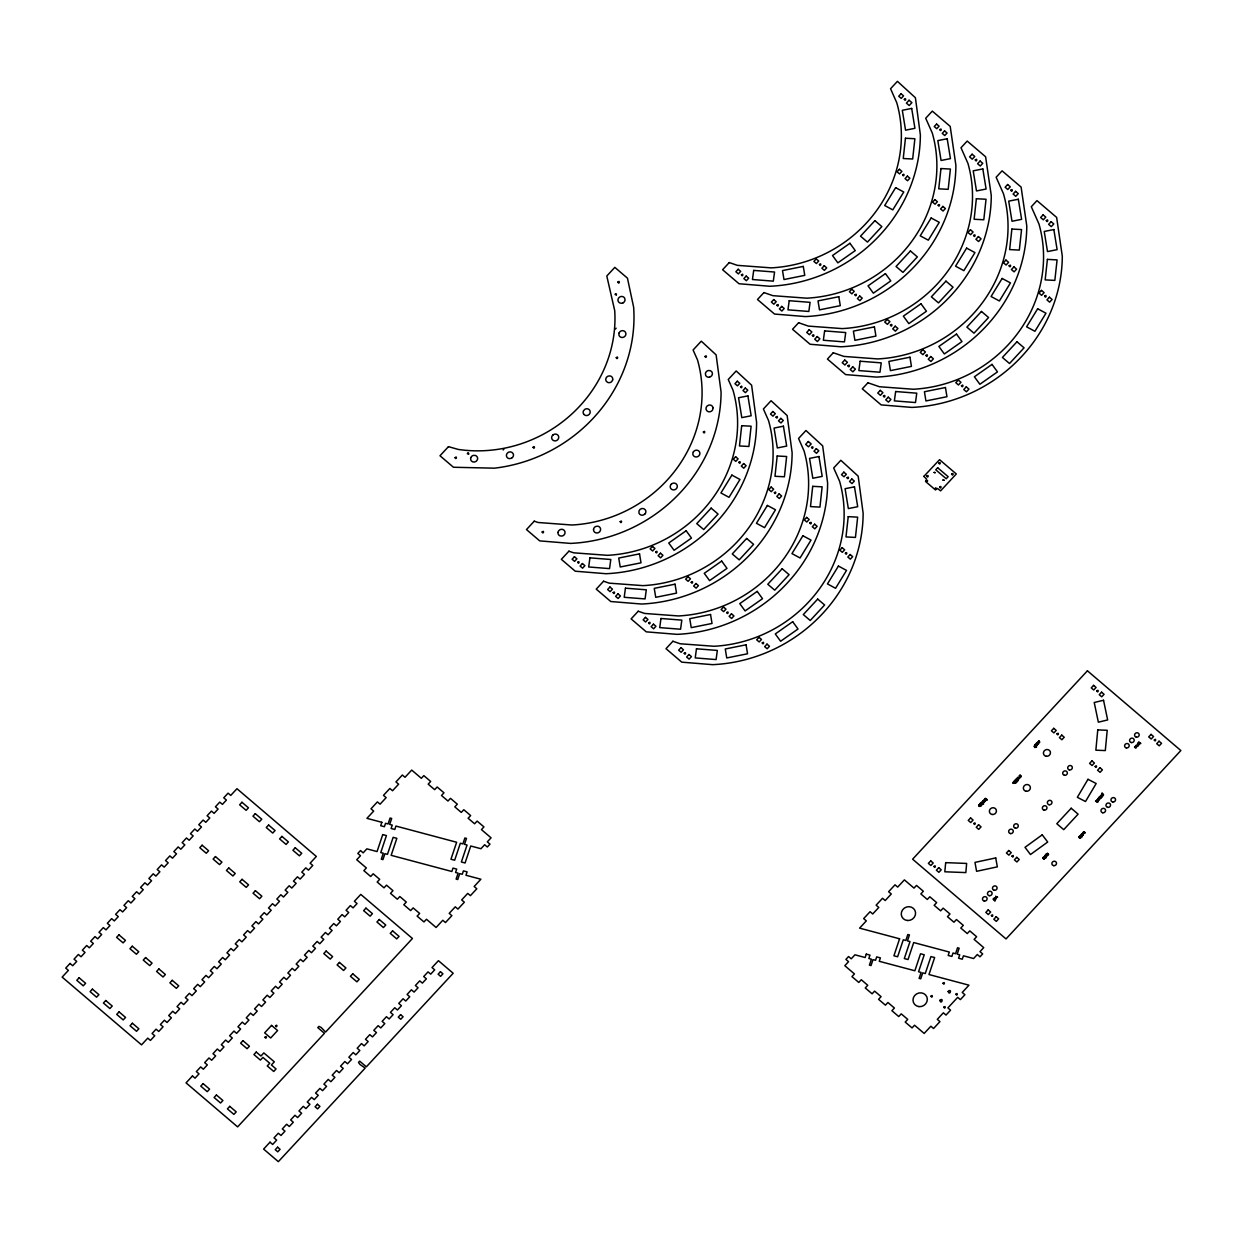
<?xml version="1.0" encoding="UTF-8"?>
<svg xmlns="http://www.w3.org/2000/svg" width="1243" height="1243" viewBox="0 0 1243 1243"><rect width="100%" height="100%" fill="white"/><g stroke="black" fill="none" stroke-linecap="round" stroke-linejoin="round"><path stroke-width="1.5" d="M1042.877 858.121L1043.452 858.929M1048.47 854.578L1046.062 854.283L1047.911 853.459M1083.274 835.078L1082.762 833.09M980.603 805.759L979.717 806.474M1014.661 782.997L1013.698 783.323L1014.645 782.966M1100.568 797.913L1100.894 796.949L1100.335 797.897M1136.288 747.245L1135.325 747.571L1136.273 747.354M1082.839 833.696L1081.426 834.1M980.447 803.677C981.737 800.943 979.142 804.143 981.24 804.501M1035.481 745.116L1035.046 744.712M1020.052 777.124C1017.582 777.046 1019.773 778.786 1019.866 776.751M1020.192 777.574L1021.031 776.362M1045.177 855.293L1046.264 857.002L1045.394 855.65M981.861 801.999L983.524 804.174L982.529 801.44M1016.929 782.127C1013.371 777.403 1016.261 784.333 1017.023 780.713M1018.359 779.485C1018.701 782.391 1014.428 778.18 1017.722 778.134M986.352 799.529C980.09 798.41 991.728 802.294 985.326 798.27M1036.04 745.909L1036.615 744.759L1035.093 744.573M1103.364 795.054L1102.308 793.904L1101.919 795.318M980.292 804.159L981.519 805.231L982.063 804.019M982.11 802.248L983.415 802.217L982.669 802.962M1016.665 780.837L1015.251 779.905M1018.017 779.516L1017.318 778.009M1102.044 794.401L1102.013 794.075M979.096 804.858L979.033 805.961L979.235 804.734M978.862 805.433L979.484 806.35M1079.344 836.368L1079.126 837.564L1079.841 836.151M1099.62 796.623L1099.371 797.291M1134.548 746.919L1136.475 746.701M995.596 898.705C992.908 899.528 996.7 897.26 994.633 899.512M1137.827 743.516C1139.955 746.561 1137.935 741.139 1137.873 744.122M982.188 804.594L982.312 803.755M1048.548 854.329L1048.331 853.879M1083.741 831.753L1083.399 833.136L1085.03 832.499M1099.573 799.622L1099.511 798.332M980.307 804.19L980.199 803.631M1039.552 742.257L1038.946 742.926M1045.394 855.402L1047.352 855.837L1045.192 855.339M983.835 802.543L982.716 801.424M1035.559 744.044L1036.833 745.645M1099.107 799.7L1099.729 798.798L1098.004 798.457M980.851 805.884L979.406 804.625M1037.408 744.06L1038.154 743.407L1036.786 744.06L1037.781 742.941L1036.817 742.615L1037.315 744.402L1038.34 743.065L1036.693 742.801M1096.637 800.259L1098.424 799.731L1097.507 801.191M1101.36 797.602L1101.003 796.577L1101.422 797.462M1046.932 854.298L1047.414 853.428L1046.637 854.081M995.674 898.145C996.109 900.926 996.063 896.654 994.12 897.99M1044.866 858.431L1044.12 857.188L1042.908 857.779M1137.998 742.988L1139.38 744.433L1139.054 743.702M1081.876 833.851L1082.265 833.587M1079.825 838.108L1080.462 836.819L1080.369 837.782M985.062 801.471C984.378 798.255 984.549 802.294 984.798 800.818M1102.121 796.577L1102.09 796.887M1012.921 782.81C1014.878 781.257 1013.371 785.56 1013.651 781.847M1079.344 837.331L1080.307 836.694L1079.297 837.766L1078.955 836.865M1099.667 797.074L1099.604 796.592M1134.937 747.214L1135.092 746.453M1048.222 854.283L1047.476 854.764L1047.896 853.832M1084.766 833.028L1083.943 833.54L1084.828 832.919M1084.782 832.344L1083.321 832.002M1099.309 797.928L1098.377 798.814L1099.9 798.488M1017.846 778.615L1016.867 779.221L1018.033 778.802M1043.234 857.701L1044.586 858.4L1043.312 857.608M983.803 802.698L983.399 802.17M1016.992 780.884L1015.531 779.641M1014.847 783.323L1014.195 781.909M1080.54 838.015L1080.928 836.959M1012.983 782.406L1013.309 782.966M1036.569 742.879L1036.522 743.734M979.22 805.231L980.028 804.951M1047.802 855.231L1046.186 854.096M1137.796 746.08C1135.17 743.563 1139.598 745.132 1137.361 746.468M1083.368 832.686L1084.098 831.707M986.227 799.839L985.497 799.902M1020.86 776.875L1019.959 774.886L1021.047 776.393M1036.678 745.318L1035.776 745.769M1044.446 856.676L1046.249 857.794L1044.322 856.613M1138.635 742.211L1140.825 743.594L1138.899 742.087M1044.462 858.602L1042.846 858.09M1039.443 742.444L1037.843 741.605L1038.76 742.817M1095.705 801.253L1097.849 802.232L1095.503 801.051M1020.068 777.714L1019.99 776.906M1136.351 747.727L1134.875 747.618M616.481 294.731C616.45 292.26 613.933 295.088 615.642 294.591L616.171 295.057M468.549 454.161L468.331 453.369C468.766 451.318 466.109 454.627 468.021 453.695L468.844 453.835M503.151 449.966L503.866 449.205M615.44 328.96L616.14 328.199M979.22 806.163L980.214 805.091M1037.206 743.967L1038.449 743.811M1036.382 747.152C1036.553 743.827 1032.063 746.965 1034.937 746.655L1034.953 747.587L1035.186 746.095L1036.6 746.919M1013.263 783.416L1014.257 782.298M1019.058 778.724L1017.799 777.217L1019.042 778.677M995.674 896.389L996.389 898.487L995.814 896.762L997.616 897.151L995.69 896.421M1135.884 746.546L1134.641 747.323M1098.222 801.098L1097.771 799.591L1096.637 800.352M1097.274 801.067L1097.973 799.731M1101.158 797.928L1099.713 797.851L1100.708 796.779M1097.383 800.725L1098.144 799.902L1097.6 800.849M1102.355 796.623L1101.08 795.116L1101.64 796.033M1019.881 776.797L1019.167 775.741L1020.783 776.052M1138.945 744.837L1137.438 743.889L1138.044 744.728M1099.915 796.359L1101.018 796.608M1103.147 795.738L1101.888 795.287M1083.15 835.156L1081.752 834.348M1103.069 795.442L1102.09 794.976M709.396 377.204L710.25 376.94A3.574 3.356 -27.4 0 0 708.463 370.507L707.578 370.787A3.574 3.356 -27.4 0 0 705.418 373.568L705.651 375.308A3.574 3.356 -27.4 0 0 709.365 377.204M1043.623 858.991L1044.508 858.897M1102.494 793.889L1101.966 793.003L1103.598 794.79M1137.143 746.499L1135.745 745.443L1136.988 746.111M1080.027 836.182L1080.975 837.316L1080.214 836.228M981.411 802.978L982.25 803.615M1080.913 835.265C1083.974 839.957 1080.618 832.919 1080.928 835.296M980.323 804.765L980.898 805.557M1017.893 778.242L1018.266 779.656L1018.064 778.336M1036.646 744.308L1037.066 745.163M1039.319 741.636L1038.713 740.673L1039.723 741.916M1016.137 779.066L1018.141 780.759M985.513 800.943L984.036 799.669M583.744 414.183L584.334 414.805A3.574 3.356 -27.4 0 0 589.306 414.276A3.574 3.356 -27.4 0 0 589.011 409.491L588.25 409.04A3.574 3.356 -27.4 0 0 584.738 409.413L583.526 410.78A3.574 3.356 -27.4 0 0 583.728 414.168M986.01 798.907L986.585 799.746M1138.899 743.096L1139.505 744.106M1101.64 794.619L1102.075 795.473M1099.371 796.981L1099.729 797.897M1098.47 798.286L1098.02 798.876M1098.066 799.404L1098.672 800.43M1037.113 742.786L1036.833 743.625M1080.462 836.819L1080.882 837.689M1016.059 779.594L1017.038 780.588M1014.366 781.971L1014.894 782.593M1047.414 853.428L1047.678 854.904M1044.493 857.421L1044.928 858.307M1043.095 857.421L1043.297 858.323M984.642 798.985L985.233 800.166M981.954 803.258L982.39 804.143M980.37 805.215L980.789 806.085M593.548 529.3L593.548 530.186A3.574 3.356 -27.4 0 0 597.51 532.921A3.574 3.356 -27.4 0 0 600.555 528.959L600.307 528.12A3.574 3.356 -27.4 0 0 597.51 526.177L595.708 526.504A3.574 3.356 -27.4 0 0 593.548 529.3M712.985 407.797L712.752 409.553A3.574 3.356 -27.4 0 1 709.023 411.806L708.137 411.619A3.574 3.356 -27.4 0 1 709.023 405.063L709.955 405.016A3.574 3.356 -27.4 0 1 712.985 407.797M558.029 532.346L557.998 533.231A3.574 3.356 -27.4 0 0 560.08 535.873L561.883 536.059A3.574 3.356 -27.4 0 0 564.726 533.931L564.99 533.061A3.574 3.356 -27.4 0 0 562.069 529.316A3.574 3.356 -27.4 0 0 558.029 532.346M1154.296 740.005C1155.679 742.972 1156.549 737.456 1154.296 740.005M945.674 862.642L944.82 871.794L965.842 872.586L966.634 863.434L945.674 862.642M1097.771 729.905L1095.86 750.197L1105.307 750.57L1107.218 730.278L1097.771 729.905M265.008 1037.237C266.204 1040.282 267.416 1034.813 265.008 1037.237M275.573 1025.848C276.754 1028.893 277.981 1023.424 275.573 1025.848M455.062 457.642C456.243 460.687 457.471 455.218 455.062 457.642M533.092 447.294C534.288 450.339 535.5 444.854 533.092 447.294M542.166 531.988C543.362 535.034 544.574 529.565 542.166 531.988M577.684 562.302C578.865 565.347 580.093 559.878 577.684 562.302M617.864 282.114C619.138 285.393 620.443 279.52 617.864 282.114M616.264 357.658C617.46 360.703 618.672 355.234 616.264 357.658M620.195 521.64C621.376 524.686 622.603 519.217 620.195 521.64M613.187 592.616C614.384 595.661 615.596 590.192 613.187 592.616M655.698 551.954C656.894 555 658.106 549.53 655.698 551.954M648.706 622.929C649.903 625.975 651.114 620.506 648.706 622.929M705.03 356.477C706.226 359.522 707.438 354.053 705.03 356.477M703.367 432.005C704.501 435.066 705.853 429.565 703.367 432.005M691.217 582.268C692.413 585.313 693.625 579.844 691.217 582.268M684.225 653.243C685.421 656.288 686.633 650.819 684.225 653.243M741.449 274.843C742.646 277.888 743.858 272.419 741.449 274.843M740.548 386.791C741.745 389.836 742.957 384.367 740.548 386.791M738.87 462.318C740.067 465.379 741.279 459.894 738.87 462.318M726.735 612.581C727.932 615.627 729.144 610.158 726.735 612.581M776.968 305.156C778.149 308.202 779.377 302.733 776.968 305.156M776.067 417.104C777.248 420.15 778.475 414.68 776.067 417.104M774.389 492.648C775.554 495.693 776.828 490.208 774.389 492.648M762.254 642.895C763.435 645.94 764.663 640.471 762.254 642.895M819.479 264.495C820.66 267.54 821.887 262.071 819.479 264.495M812.409 335.455C813.699 338.733 815.004 332.86 812.409 335.455M811.57 447.418C812.767 450.463 813.994 444.994 811.57 447.418M809.908 522.961C811.089 526.007 812.316 520.537 809.908 522.961M854.982 294.809C856.163 297.838 857.421 292.416 854.982 294.809M847.928 365.768C849.218 369.047 850.507 363.174 847.928 365.768M847.089 477.732C848.285 480.777 849.497 475.308 847.089 477.732M845.411 553.275C846.607 556.32 847.835 550.851 845.411 553.275M904.314 99.331C905.51 102.377 906.722 96.907 904.314 99.331M902.651 174.859C903.832 177.92 905.059 172.435 902.651 174.859M890.439 325.107C891.713 328.385 893.018 322.512 890.439 325.107M883.447 396.097C884.721 399.36 886.026 393.487 883.447 396.097M939.832 129.645C941.029 132.69 942.241 127.221 939.832 129.645M938.154 205.173C939.351 208.234 940.563 202.749 938.154 205.173M925.957 355.436C927.231 358.699 928.537 352.826 925.957 355.436M923.891 476.38L926.688 479.239L925.553 481.492L935.466 489.928L937.517 488.483L940.609 490.861L956.287 473.956L939.553 459.677L923.891 476.38M926.486 480.684L927.542 480.87L926.486 480.684M934.115 472.449L935.171 472.651L934.115 472.449M935.357 488.266L936.43 488.452L935.357 488.266M938.853 463.126C940.034 466.172 941.262 460.702 938.853 463.126M939.661 487.116C940.858 490.162 942.07 484.692 939.661 487.116M975.289 159.943C976.563 163.221 977.868 157.348 975.289 159.943M942.986 480.031L944.058 480.218L942.986 480.031M973.611 235.486C974.885 238.749 976.19 232.892 973.611 235.486M951.718 474.111C952.915 477.157 954.111 471.719 951.718 474.111M961.476 385.75C962.75 389.012 964.055 383.139 961.476 385.75M1010.808 190.257C1012.082 193.535 1013.387 187.662 1010.808 190.257M930.976 996.202C932.11 999.263 933.462 993.763 930.976 996.202M1009.13 265.8C1010.404 269.063 1011.709 263.205 1009.13 265.8M943.033 983.197C944.167 986.258 945.519 980.774 943.033 983.197M955.914 994.198C957.11 997.243 958.322 991.774 955.914 994.198M973.828 823.503C975.009 826.548 976.237 821.079 973.828 823.503M1046.311 220.586C1047.6 223.849 1048.906 217.976 1046.311 220.586M1044.648 296.114C1045.922 299.392 1047.227 293.519 1044.648 296.114M991.417 915.501C992.598 918.546 993.825 913.077 991.417 915.501M1096.839 690.937C1098.035 693.982 1099.247 688.513 1096.839 690.937M1095.176 766.465C1096.373 769.51 1097.585 764.041 1095.176 766.465M741.683 425.696L739.461 445.973L748.908 446.47L751.114 426.194L741.683 425.696M777.186 456.01L774.979 476.287L784.411 476.784L786.633 456.507L777.186 456.01M812.704 486.324L810.498 506.6L819.929 507.113L822.136 486.836L812.704 486.324M848.223 516.653L846.001 536.929L855.448 537.427L857.654 517.15L848.223 516.653M905.448 138.237L903.241 158.514L912.673 159.011L914.879 138.734L905.448 138.237M940.967 168.551L938.745 188.827L948.191 189.324L950.398 169.048L940.967 168.551M976.361 198.74L974.124 219.265L983.803 219.762L986.041 199.253L976.361 198.74M1011.88 229.069L1009.642 249.579L1019.322 250.092L1021.56 229.567L1011.88 229.069M1047.398 259.383L1045.161 279.893L1054.841 280.405L1057.078 259.896L1047.398 259.383M933.975 866.449C935.124 869.51 936.399 864.04 933.975 866.449M1012.004 856.085C1013.154 859.146 1014.443 853.692 1012.004 856.085M1057.001 733.852C1058.088 736.944 1059.502 731.49 1057.001 733.852M589.928 557.858L588.685 566.979L609.552 568.61L610.795 559.49L589.928 557.858M625.447 588.172L624.204 597.293L645.07 598.924L646.313 589.803L625.447 588.172M660.965 618.486L659.722 627.606L680.574 629.238L681.817 620.117L660.965 618.486M696.468 648.799L695.225 657.92L716.092 659.567L717.335 650.431L696.468 648.799M753.693 270.399L752.45 279.52L773.317 281.151L774.56 272.031L753.693 270.399M789.212 300.713L787.969 309.833L808.836 311.465L810.079 302.344L789.212 300.713M824.622 330.902L823.348 340.256L844.448 341.903L845.722 332.549L824.622 330.902M860.14 361.216L858.866 370.569L879.966 372.232L881.24 362.863L860.14 361.216M895.644 391.529L894.37 400.883L915.485 402.546L916.759 393.176L895.644 391.529M926.796 476.085C927.822 479.192 929.329 473.785 926.796 476.085M943.857 1007.141C944.882 1010.264 946.389 1004.841 943.857 1007.141M939.848 1000.382C941.339 1005.556 944.136 996.731 939.848 1000.382M948.16 991.417C949.668 996.591 952.449 987.765 948.16 991.417M470.755 457.781L470.569 458.651A3.574 3.356 -27.4 0 0 477.436 459.615L477.607 458.76A3.574 3.356 -27.4 0 0 475.214 455.42L473.397 455.404A3.574 3.356 -27.4 0 0 470.755 457.781M619.03 333.14L618.921 334.911A3.574 3.356 -27.4 0 0 621.251 337.35L622.153 337.474A3.574 3.356 -27.4 0 0 625.897 334.118A3.574 3.356 -27.4 0 0 622.603 330.669L621.686 330.778A3.574 3.356 -27.4 0 0 619.03 333.14M381.834 822.307L380.7 825.709L384.398 826.704L385.532 823.301L388.08 823.985L390.069 818.034L391.685 818.469L389.696 824.404L392.244 825.088L391.11 828.491L394.808 829.469L395.942 826.067L456.647 842.257L450.96 859.239L454.674 860.218L460.345 843.236L462.893 843.919L464.882 837.968L466.498 838.404L464.509 844.339L467.057 845.022L461.371 862.005L465.068 862.999L470.755 846.001L480.948 848.72L484.661 844.727L487.318 846.996L489.991 844.137L487.318 841.853L491.063 837.829L481.445 829.609L483.947 826.921L477.11 821.095L474.608 823.783L468.129 818.251L470.631 815.563L463.794 809.721L461.293 812.409L454.814 806.878L457.315 804.19L450.479 798.348L447.977 801.036L441.498 795.504L443.984 792.816L437.148 786.99L434.662 789.678L428.182 784.147L430.668 781.459L423.832 775.616L421.346 778.304L411.713 770.085L405.016 777.295L402.344 775.026L395.942 781.925L398.615 784.193L392.539 790.75L389.867 788.466L383.466 795.365L386.138 797.649L380.063 804.19L377.39 801.906L370.989 808.82L373.661 811.089L366.934 818.345L381.834 822.307M382.735 834.581L377.064 851.564L366.856 848.845L363.142 852.853L360.486 850.569L357.829 853.444L360.486 855.712L356.741 859.752L366.359 867.956L363.857 870.644L370.694 876.486L373.195 873.798L379.674 879.329L377.188 882.017L384.025 887.844L386.511 885.156L392.99 890.687L390.504 893.375L397.34 899.217L399.826 896.529L406.306 902.061L403.82 904.749L410.656 910.591L413.142 907.903L419.637 913.434L417.135 916.122L423.972 921.949L426.473 919.261L436.107 927.496L442.788 920.271L445.46 922.555L451.862 915.64L449.205 913.372L455.264 906.831L457.937 909.099L464.338 902.2L461.681 899.932L467.741 893.391L470.413 895.659L476.815 888.761L474.158 886.492L480.886 879.236L465.97 875.258L467.104 871.856L463.406 870.877L462.272 874.28L459.724 873.596L457.735 879.547L456.119 879.112L458.108 873.161L455.559 872.493L456.694 869.09L452.996 868.096L451.862 871.498L391.157 855.324L396.843 838.341L393.145 837.347L387.459 854.345L384.926 853.661L382.937 859.612L381.306 859.177L383.295 853.226L380.762 852.558L386.433 835.56L382.735 834.581M866.278 954.127L865.144 957.53L854.951 954.81L851.237 958.804L848.565 956.535L845.908 959.41L848.565 961.678L844.82 965.702L854.438 973.922L851.952 976.61L858.789 982.436L861.275 979.748L867.754 985.279L865.268 987.967L872.104 993.81L874.59 991.122L881.085 996.653L878.583 999.341L885.42 1005.183L887.922 1002.495L894.401 1008.026L891.899 1010.714L898.736 1016.541L901.237 1013.853L907.716 1019.384L905.215 1022.088L912.051 1027.914L914.553 1025.226L924.186 1033.446L930.883 1026.236L933.54 1028.505L939.941 1021.606L937.284 1019.338L943.359 1012.796L946.016 1015.065L950.553 1010.186L947.881 1007.902L957.7 997.337L960.373 999.605L964.894 994.726L962.237 992.442L968.965 985.186L928.972 974.528L934.643 957.545L930.945 956.566L925.258 973.549L922.726 972.865L920.737 978.816L919.121 978.381L921.11 972.446L918.561 971.762L924.233 954.764L920.535 953.785L914.864 970.767L879.252 961.29L880.386 957.887L876.688 956.908L875.554 960.295L873.006 959.627L871.017 965.562L869.401 965.143L871.39 959.192L868.841 958.508L869.976 955.121L866.278 954.127M899.59 938.791L893.919 955.789L897.617 956.768L903.288 939.786L905.836 940.454L907.825 934.518L909.441 934.938L907.452 940.889L910 941.572L904.314 958.555L908.027 959.549L913.698 942.551L949.31 952.045L948.176 955.447L951.874 956.426L953.008 953.024L955.556 953.707L957.545 947.756L959.161 948.191L957.172 954.142L959.72 954.81L958.586 958.213L962.284 959.208L963.418 955.805L973.611 958.524L977.324 954.515L979.997 956.799L982.654 953.925L979.981 951.656L983.726 947.617L974.124 939.413L976.61 936.725L969.773 930.883L967.272 933.571L960.792 928.039L963.294 925.351L956.457 919.525L953.956 922.213L947.477 916.681L949.978 913.993L943.142 908.151L940.64 910.839L934.161 905.308L936.663 902.62L929.826 896.778L927.325 899.466L920.845 893.935L923.331 891.247L916.495 885.42L914.009 888.108L904.376 879.873L897.679 887.098L895.022 884.814L888.605 891.728L891.278 893.997L885.202 900.538L882.546 898.269L876.129 905.168L878.801 907.437L872.726 913.978L870.069 911.709L863.667 918.608L866.324 920.877L859.597 928.133L899.59 938.791M612.659 379.923L611.774 381.508A3.574 3.356 -27.4 0 1 608.386 382.611L607.516 382.331A3.574 3.356 -27.4 0 1 610.08 375.93L610.934 376.209A3.574 3.356 -27.4 0 1 612.659 379.923M693.392 451.877L693.004 452.701A3.574 3.356 -27.4 0 0 694.449 456.538L695.288 456.865A3.574 3.356 -27.4 0 0 699.716 454.456A3.574 3.356 -27.4 0 0 697.447 450.292L696.531 450.184A3.574 3.356 -27.4 0 0 693.998 451.178L693.392 451.877M1087.998 779.299L1077.339 797.307L1085.512 801.533L1096.171 783.525L1087.998 779.299M895.644 187.646L884.705 205.515L892.8 209.865L903.754 192.012L895.644 187.646M731.878 475.106L720.924 492.974L729.035 497.324L739.973 479.472L731.878 475.106M931.162 217.976L920.208 235.828L928.319 240.179L939.257 222.326L931.162 217.976M767.382 505.435L756.443 523.287L764.554 527.638L775.492 509.785L767.382 505.435M966.634 248.118L955.556 266.188L963.869 270.663L974.947 252.593L966.634 248.118M802.9 535.749L791.962 553.601L800.057 557.967L811.011 540.099L802.9 535.749M1002.138 278.448L991.075 296.502L999.388 300.977L1010.45 282.907L1002.138 278.448M838.419 566.062L827.465 583.915L835.576 588.281L846.514 570.413L838.419 566.062M1037.656 308.761L1026.594 326.816L1034.906 331.291L1045.969 313.22L1037.656 308.761M671.267 484.242L670.707 484.972A3.574 3.356 -27.4 0 0 670.723 488.375L671.298 489.043A3.574 3.356 -27.4 0 0 676.285 488.763A3.574 3.356 -27.4 0 0 676.254 483.962L675.539 483.48A3.574 3.356 -27.4 0 0 671.997 483.651L671.267 484.242M448.459 446.657L439.991 455.761L453.462 467.259L494.372 468.176A151.864 142.712 -27.4 0 0 633.635 307.207L627.451 278.152L614.819 267.369L606.802 276.008L614.726 310.672A132.302 124.331 -27.4 0 1 458.31 449.438L448.459 446.657M70.043 963.449L65.724 968.111L68.381 970.379L62.15 977.107L141.531 1044.866L147.762 1038.138L150.434 1040.422L154.753 1035.761L152.081 1033.477L156.074 1029.173L158.747 1031.457L163.066 1026.796L160.409 1024.512L164.402 1020.223L167.059 1022.492L171.379 1017.831L168.722 1015.562L172.715 1011.258L175.372 1013.527L179.707 1008.865L177.034 1006.597L181.027 1002.293L183.7 1004.562L188.019 999.9L185.362 997.632L189.356 993.328L192.012 995.596L196.332 990.935L193.675 988.667L197.668 984.363L200.325 986.647L204.66 981.986L201.987 979.702L205.981 975.398L208.653 977.682L212.973 973.02L210.3 970.736L214.293 966.433L216.966 968.717L221.285 964.055L218.628 961.787L222.621 957.483L225.278 959.751L229.598 955.09L226.941 952.822L230.934 948.518L233.591 950.786L237.926 946.125L235.253 943.857L239.246 939.553L241.919 941.821L246.238 937.16L243.581 934.891L247.575 930.587L250.231 932.856L254.551 928.195L251.894 925.926L255.887 921.622L258.544 923.906L262.879 919.245L260.207 916.961L264.2 912.657L266.872 914.941L271.192 910.28L268.535 907.996L272.512 903.708L275.185 905.976L279.504 901.315L276.847 899.046L280.84 894.742L283.497 897.011L287.832 892.35L285.16 890.081L289.153 885.777L291.81 888.046L296.145 883.385L293.472 881.116L297.465 876.812L300.138 879.081L304.457 874.419L301.8 872.151L305.794 867.847L308.45 870.131L312.77 865.47L310.113 863.186L316.344 856.474L236.978 788.715L230.732 795.427L228.075 793.158L223.756 797.82L226.412 800.088L222.419 804.392L219.762 802.123L215.427 806.785L218.1 809.053L214.107 813.357L211.434 811.089L207.115 815.75L209.772 818.018L205.794 822.322L203.122 820.054L198.802 824.715L201.459 826.983L197.466 831.287L194.809 829.003L190.474 833.665L193.147 835.949L189.154 840.252L186.497 837.968L182.162 842.63L184.834 844.914L180.841 849.218L178.169 846.934L173.849 851.595L176.506 853.863L172.513 858.167L169.856 855.899L165.537 860.56L168.193 862.828L164.2 867.132L161.543 864.864L157.208 869.525L159.881 871.794L155.888 876.097L153.215 873.829L148.896 878.49L151.553 880.759L147.56 885.063L144.903 882.794L140.583 887.455L143.24 889.724L139.247 894.028L136.59 891.744L132.255 896.405L134.928 898.689L130.935 902.993L128.262 900.709L123.943 905.37L126.615 907.654L122.622 911.942L119.95 909.674L115.63 914.335L118.287 916.604L114.294 920.908L111.637 918.639L107.318 923.3L109.974 925.569L105.981 929.873L103.324 927.604L98.989 932.266L101.662 934.534L97.669 938.838L94.996 936.569L90.677 941.231L93.334 943.499L89.341 947.803L86.684 945.519L82.364 950.18L85.021 952.464L81.028 956.768L78.371 954.484L74.036 959.145L76.709 961.429L72.715 965.733L70.043 963.449M729.268 262.553L722.603 269.731L739.01 283.746L769.821 286.263A151.864 142.712 -27.4 0 0 920.364 134.928L915.407 97.746L897.415 81.339L890.563 88.735L896.778 102.749A132.302 124.331 -27.4 0 1 771.204 267.867L737.379 265.349L729.268 262.553M79.117 977.775L76.786 980.292L83.265 985.823L85.596 983.306L79.117 977.775M118.955 934.845L116.624 937.346L123.104 942.893L125.434 940.376L118.955 934.845M202.127 845.209L199.797 847.726L206.276 853.257L208.606 850.756L202.127 845.209M241.965 802.279L239.635 804.796L246.114 810.327L248.445 807.81L241.965 802.279M738.202 269.265L735.872 271.766L738.358 273.895L740.688 271.378L738.202 269.265M901.066 93.753L898.736 96.255L901.222 98.383L903.552 95.866L901.066 93.753M909.053 100.232L906.396 103.107L909.223 105.531L911.896 102.656L909.053 100.232M746.188 276.086L743.858 278.587L746.344 280.716L748.674 278.199L746.188 276.086M92.433 989.148L90.102 991.65L96.581 997.181L98.912 994.68L92.433 989.148M132.271 946.218L129.94 948.72L136.419 954.251L138.75 951.75L132.271 946.218M215.443 856.582L213.112 859.099L219.591 864.631L221.922 862.114L215.443 856.582M255.281 813.652L252.951 816.169L259.43 821.701L261.76 819.184L255.281 813.652M534.257 521.174L526.473 529.58L539.726 540.891L570.537 543.409A151.864 142.712 -27.4 0 0 721.08 392.073L716.123 354.892L701.285 341.172L693.097 349.998L697.494 359.895A132.302 124.331 -27.4 0 1 571.92 525.012L538.095 522.495L534.257 521.174M105.748 1000.506L103.418 1003.023L109.897 1008.555L112.227 1006.038L105.748 1000.506M145.586 957.576L143.256 960.093L149.735 965.625L152.066 963.107L145.586 957.576M228.759 867.956L226.428 870.457L232.907 875.989L235.238 873.487L228.759 867.956M268.597 825.026L266.266 827.527L272.745 833.059L275.076 830.557L268.597 825.026M763.932 292.571L757.484 299.516L774.529 314.059L805.34 316.577A151.864 142.712 -27.4 0 0 955.883 165.241L950.196 126.382L932.312 111.124L925.709 118.24L932.297 133.063A132.302 124.331 -27.4 0 1 806.723 298.18L772.897 295.679L763.932 292.571M773.721 299.579L771.39 302.08L773.876 304.209L776.207 301.692L773.721 299.579M936.585 124.067L934.254 126.568L936.74 128.697L939.071 126.18L936.585 124.067M816.231 258.917L813.901 261.418L816.387 263.547L818.717 261.03L816.231 258.917M899.404 169.281L897.073 171.798L899.559 173.911L901.89 171.41L899.404 169.281M119.064 1011.88L116.733 1014.397L123.212 1019.928L125.543 1017.411L119.064 1011.88M158.902 968.95L156.571 971.451L163.066 976.998L165.381 974.481L158.902 968.95M242.074 879.329L239.744 881.831L246.223 887.362L248.553 884.861L242.074 879.329M281.912 836.384L279.582 838.901L286.076 844.432L288.392 841.915L281.912 836.384M781.707 306.399L779.377 308.901L781.863 311.03L784.193 308.513L781.707 306.399M944.571 130.888L942.241 133.389L944.742 135.518L947.057 133.001L944.571 130.888M824.218 265.738L821.887 268.239L824.373 270.368L826.704 267.851L824.218 265.738M907.39 176.102L905.059 178.619L907.545 180.732L909.876 178.231L907.39 176.102M874.917 220.664L860.529 236.17L867.459 242.09L881.846 226.583L874.917 220.664M568.921 551.193L561.354 559.35L575.245 571.205L606.056 573.722A151.864 142.712 -27.4 0 0 756.599 422.387L751.627 385.206L736.167 370.958L728.243 379.503L733.013 390.209A132.302 124.331 -27.4 0 1 607.439 555.326L573.613 552.809L568.921 551.193M132.38 1023.253L130.049 1025.755L136.544 1031.286L138.874 1028.784L132.38 1023.253M172.218 980.323L169.903 982.825L176.382 988.356L178.712 985.854L172.218 980.323M255.39 890.687L253.059 893.204L259.554 898.736L261.885 896.219L255.39 890.687M295.228 847.757L292.913 850.274L299.392 855.805L301.723 853.288L295.228 847.757M574.437 556.724L572.106 559.226L574.592 561.354L576.923 558.837L574.437 556.724M737.301 381.213L734.97 383.714L737.456 385.843L739.787 383.326L737.301 381.213M798.612 322.729L792.537 329.286L810.094 344.264L840.843 346.781A151.739 142.588 -27.4 0 0 991.277 195.571L985.606 156.773L967.194 141.065L960.994 147.746L967.924 163.346A132.426 124.44 -27.4 0 1 842.241 328.603L808.37 326.101L798.612 322.729M582.423 563.545L580.093 566.047L582.579 568.175L584.909 565.658L582.423 563.545M745.287 388.034L742.972 390.535L745.458 392.664L747.773 390.147L745.287 388.034M809.224 329.721L806.738 332.409L809.395 334.693L811.897 331.99L809.224 329.721M972.088 154.21L969.602 156.898L972.259 159.182L974.761 156.478L972.088 154.21M851.735 289.231L849.42 291.732L851.906 293.861L854.221 291.344L851.735 289.231M934.907 199.595L932.592 202.112L935.078 204.225L937.393 201.723L934.907 199.595M817.21 336.542L814.724 339.23L817.381 341.514L819.883 338.811L817.21 336.542M980.09 161.031L977.588 163.719L980.261 166.003L982.747 163.299L980.09 161.031M859.736 296.052L857.406 298.553L859.892 300.682L862.222 298.165L859.736 296.052M942.909 206.416L940.578 208.933L943.064 211.046L945.395 208.544L942.909 206.416M603.585 581.211L596.236 589.135L610.764 601.519L641.559 604.036A151.864 142.712 -27.4 0 0 792.117 452.701L787.145 415.535L771.064 400.728L763.404 408.994L768.516 420.522A132.302 124.331 -27.4 0 1 642.957 585.639L609.117 583.138L603.585 581.211M910.435 250.977L896.048 266.484L902.962 272.403L917.35 256.897L910.435 250.977M609.956 587.038L607.625 589.539L610.111 591.668L612.442 589.151L609.956 587.038M772.82 411.526L770.489 414.028L772.975 416.156L775.306 413.639L772.82 411.526M652.451 546.376L650.136 548.878L652.622 551.006L654.937 548.489L652.451 546.376M735.623 456.74L733.308 459.257L735.794 461.371L738.109 458.869L735.623 456.74M833.276 352.748L827.418 359.056L845.613 374.578L876.362 377.095A151.739 142.588 -27.4 0 0 1026.78 225.884L1021.109 187.087L1002.076 170.835L996.14 177.236L1003.443 193.659A132.426 124.44 -27.4 0 1 877.76 358.932L843.888 356.415L833.276 352.748M617.942 593.859L615.611 596.36L618.097 598.489L620.428 595.972L617.942 593.859M780.806 418.347L778.475 420.849L780.961 422.977L783.292 420.46L780.806 418.347M660.453 553.197L658.122 555.699L660.608 557.827L662.939 555.31L660.453 553.197M743.625 463.561L741.294 466.078L743.78 468.191L746.111 465.69L743.625 463.561M844.743 360.035L842.241 362.723L844.914 365.007L847.4 362.319L844.743 360.035M1007.607 184.523L1005.121 187.211L1007.778 189.495L1010.279 186.807L1007.607 184.523M711.151 508.123L696.764 523.629L703.678 529.549L718.066 514.043L711.151 508.123M887.253 319.373L884.752 322.061L887.424 324.345L889.91 321.657L887.253 319.373M970.426 229.753L967.924 232.441L970.597 234.709L973.083 232.021L970.426 229.753M192.463 1075.972L186.046 1082.871L237.615 1126.888L324.439 1033.321L317.788 1027.635L318.954 1026.376L321.207 1027.51L325.604 1032.063L412.443 938.496L360.781 894.401L354.379 901.299L357.052 903.568L353.059 907.872L350.386 905.603L346.067 910.264L348.724 912.533L344.746 916.837L342.074 914.568L337.754 919.23L340.411 921.498L336.418 925.802L333.761 923.533L329.426 928.195L332.099 930.463L328.105 934.767L325.433 932.499L321.114 937.16L323.786 939.428L319.793 943.732L317.12 941.448L312.801 946.109L315.458 948.393L311.465 952.697L308.808 950.413L304.488 955.075L307.145 957.359L303.152 961.647L300.495 959.378L296.16 964.04L298.833 966.308L294.84 970.612L292.167 968.344L287.848 973.005L290.505 975.273L286.512 979.577L283.855 977.309L279.535 981.97L282.192 984.238L278.199 988.542L275.542 986.274L271.207 990.935L273.88 993.204L269.886 997.507L267.214 995.223L262.894 999.885L265.567 1002.169L261.574 1006.473L258.901 1004.189L254.582 1008.85L257.239 1011.134L253.246 1015.438L250.589 1013.154L246.269 1017.815L248.926 1020.083L244.933 1024.387L242.276 1022.119L237.941 1026.78L240.614 1029.049L236.621 1033.353L233.948 1031.084L229.629 1035.745L232.286 1038.014L228.292 1042.318L225.636 1040.049L221.316 1044.71L223.973 1046.979L219.98 1051.283L217.323 1049.014L212.988 1053.676L215.661 1055.944L211.667 1060.248L208.995 1057.964L204.675 1062.625L207.332 1064.909L203.355 1069.213L200.682 1066.929L196.363 1071.59L199.02 1073.874L195.027 1078.163L192.463 1075.972M852.729 366.856L850.243 369.544L852.9 371.828L855.402 369.14L852.729 366.856M1015.593 191.344L1013.107 194.032L1015.764 196.316L1018.266 193.628L1015.593 191.344M895.24 326.194L892.738 328.882L895.411 331.166L897.912 328.478L895.24 326.194M978.412 236.574L975.91 239.262L978.583 241.53L981.069 238.842L978.412 236.574M638.234 611.23L631.118 618.905L646.267 631.848L677.078 634.35A151.864 142.712 -27.4 0 0 827.62 483.014L822.664 445.849L805.946 430.513L798.55 438.484L804.035 450.852A132.302 124.331 -27.4 0 1 678.476 615.953L644.635 613.452L638.234 611.23M945.939 281.136L931.38 296.813L938.481 302.888L953.039 287.195L945.939 281.136M203.106 1083.616L200.776 1086.118L207.255 1091.665L209.585 1089.148L203.106 1083.616M242.944 1040.686L240.614 1043.188L247.093 1048.719L249.423 1046.218L242.944 1040.686M326.117 951.05L323.786 953.567L330.265 959.099L332.596 956.582L326.117 951.05M365.955 908.12L363.624 910.637L370.103 916.169L372.434 913.652L365.955 908.12M808.323 441.514L805.666 444.373L808.494 446.796L811.166 443.937L808.323 441.514M645.459 617.351L643.128 619.853L645.614 621.982L647.945 619.465L645.459 617.351M271.549 1025.397L264.65 1032.84L270.679 1037.983L277.593 1030.54L271.549 1025.397M687.969 576.69L685.639 579.191L688.125 581.32L690.455 578.803L687.969 576.69M771.142 487.054L768.811 489.571L771.297 491.684L773.628 489.183L771.142 487.054M867.94 382.766L862.3 388.841L881.132 404.892L911.88 407.409A151.739 142.588 -27.4 0 0 1062.299 256.198L1056.628 217.401L1036.957 200.62L1031.302 206.726L1038.962 223.973A132.426 124.44 -27.4 0 1 913.263 389.245L879.407 386.728L867.94 382.766M216.422 1094.99L214.091 1097.491L220.57 1103.023L222.901 1100.521L216.422 1094.99M256.26 1052.06L253.929 1054.561L260.409 1060.093L262.91 1057.405L269.747 1063.247L267.245 1065.935L273.724 1071.466L276.055 1068.949L271.394 1064.971L274.315 1061.833L263.827 1052.899L260.921 1056.037L256.26 1052.06M339.432 962.424L337.102 964.941L343.581 970.472L345.911 967.955L339.432 962.424M379.27 919.494L376.94 921.995L383.419 927.542L385.75 925.025L379.27 919.494M653.461 624.172L651.13 626.674L653.616 628.803L655.947 626.286L653.461 624.172M816.325 448.661L813.994 451.162L816.48 453.291L818.811 450.774L816.325 448.661M695.956 583.511L693.641 586.012L696.127 588.141L698.442 585.624L695.956 583.511M779.128 493.875L776.813 496.392L779.299 498.505L781.614 496.004L779.128 493.875M880.262 390.349L877.76 393.037L880.417 395.321L882.918 392.633L880.262 390.349M1043.126 214.837L1040.624 217.525L1043.297 219.809L1045.783 217.121L1043.126 214.837M746.655 538.437L732.267 553.943L739.197 559.863L753.584 544.356L746.655 538.437M922.772 349.687L920.271 352.375L922.928 354.659L925.429 351.971L922.772 349.687M1005.929 260.067L1003.443 262.755L1006.1 265.023L1008.601 262.335L1005.929 260.067M229.737 1106.348L227.407 1108.865L233.886 1114.396L236.217 1111.879L229.737 1106.348M352.748 973.797L350.417 976.299L356.896 981.83L359.227 979.329L352.748 973.797M392.586 930.867L390.255 933.369L396.735 938.9L399.065 936.399L392.586 930.867M888.248 397.17L885.746 399.858L888.419 402.142L890.905 399.454L888.248 397.17M1051.112 221.658L1048.626 224.346L1051.283 226.63L1053.784 223.942L1051.112 221.658M930.758 356.508L928.257 359.196L930.929 361.48L933.415 358.792L930.758 356.508M1013.931 266.888L1011.429 269.576L1014.102 271.844L1016.588 269.156L1013.931 266.888M672.898 641.248L665.999 648.691L681.785 662.162L712.596 664.663A151.864 142.712 -27.4 0 0 863.139 513.343L858.183 476.162L840.827 460.283L833.696 467.974L839.553 481.165A132.302 124.331 -27.4 0 1 713.979 646.267L680.154 643.765L672.898 641.248M981.457 311.449L966.899 327.127L973.999 333.202L988.558 317.509L981.457 311.449M680.978 647.665L678.647 650.182L681.133 652.295L683.464 649.794L680.978 647.665M843.842 472.154L841.511 474.671L843.997 476.784L846.328 474.282L843.842 472.154M723.488 607.004L721.158 609.521L723.644 611.634L725.974 609.132L723.488 607.004M806.66 517.383L804.33 519.885L806.816 522.013L809.146 519.496L806.66 517.383M688.964 654.486L686.633 657.003L689.119 659.116L691.45 656.615L688.964 654.486M851.843 478.975L849.513 481.492L851.999 483.605L854.329 481.103L851.843 478.975M731.474 613.824L729.144 616.342L731.63 618.455L733.96 615.953L731.474 613.824M814.647 524.204L812.316 526.706L814.802 528.834L817.133 526.317L814.647 524.204M782.173 568.766L767.786 584.272L774.715 590.176L789.103 574.67L782.173 568.766M958.275 380.016L955.789 382.704L958.446 384.973L960.948 382.285L958.275 380.016M1041.448 290.38L1038.962 293.068L1041.618 295.337L1044.12 292.649L1041.448 290.38M966.277 386.837L963.776 389.525L966.433 391.794L968.934 389.106L966.277 386.837M1049.434 297.201L1046.948 299.889L1049.605 302.158L1052.106 299.47L1049.434 297.201M270.011 1142.177L263.609 1149.076L278.339 1161.661L365.178 1068.079L359.942 1064.428L358.512 1062.408L359.678 1061.149L366.343 1066.836L453.167 973.253L438.437 960.684L432.02 967.582L434.693 969.851L430.7 974.155L428.043 971.886L423.708 976.547L426.38 978.816L422.387 983.12L419.714 980.851L415.395 985.513L418.052 987.781L414.059 992.085L411.402 989.801L407.082 994.462L409.739 996.746L405.746 1001.05L403.089 998.766L398.754 1003.427L401.427 1005.711L397.434 1010L394.761 1007.731L390.442 1012.392L393.099 1014.661L389.121 1018.965L386.449 1016.696L382.129 1021.358L384.786 1023.626L380.793 1027.93L378.136 1025.661L373.801 1030.323L376.474 1032.591L372.48 1036.895L369.808 1034.627L365.489 1039.288L368.161 1041.556L364.168 1045.86L361.495 1043.576L357.176 1048.237L359.833 1050.521L355.84 1054.825L353.183 1052.541L348.863 1057.203L351.52 1059.487L347.527 1063.775L344.87 1061.506L340.535 1066.168L343.208 1068.436L339.215 1072.74L336.542 1070.472L332.223 1075.133L334.88 1077.401L330.887 1081.705L328.23 1079.437L323.91 1084.098L326.567 1086.366L322.574 1090.67L319.917 1088.402L315.582 1093.063L318.255 1095.332L314.261 1099.635L311.589 1097.367L307.27 1102.013L309.942 1104.297L305.949 1108.601L303.276 1106.317L298.957 1110.978L301.614 1113.262L297.621 1117.566L294.964 1115.282L290.644 1119.943L293.301 1122.227L289.308 1126.515L286.651 1124.247L282.316 1128.908L284.989 1131.177L280.996 1135.48L278.323 1133.212L274.004 1137.873L276.661 1140.142L272.668 1144.446L270.011 1142.177M1016.976 341.763L1002.417 357.456L1009.518 363.515L1024.077 347.822L1016.976 341.763M277.593 1147.196L275.262 1149.713L277.748 1151.841L280.079 1149.324L277.593 1147.196M317.431 1104.266L315.101 1106.783L317.587 1108.896L319.917 1106.394L317.431 1104.266M400.603 1014.645L398.273 1017.147L400.759 1019.276L403.089 1016.758L400.603 1014.645M440.442 971.715L438.111 974.217L440.597 976.345L442.928 973.828L440.442 971.715M759.007 637.317L756.676 639.834L759.162 641.947L761.493 639.446L759.007 637.317M842.179 547.697L839.848 550.198L842.334 552.327L844.665 549.81L842.179 547.697M766.993 644.138L764.663 646.655L767.149 648.768L769.479 646.267L766.993 644.138M850.165 554.518L847.835 557.019L850.321 559.148L852.651 556.631L850.165 554.518M937.673 467.741L935.761 469.807L946.234 478.757L948.145 476.69L937.673 467.741M817.692 599.079L803.304 614.586L810.234 620.49L824.622 604.984L817.692 599.079M1087.423 670.8L912.611 859.193L1006.022 938.931L1180.85 750.539L1087.423 670.8M983.166 800.585L984.425 802.108L983.197 800.632M930.727 860.871L928.397 863.388L930.883 865.501L933.213 862.999L930.727 860.871M970.581 817.925L968.25 820.427L970.736 822.555L973.067 820.038L970.581 817.925M1053.753 728.32L1051.438 730.806L1053.909 732.904L1056.208 730.418L1053.753 728.32M1093.591 685.359L1091.261 687.876L1093.747 689.989L1096.077 687.488L1093.591 685.359M1014.335 780.946L1016.153 782.95L1014.35 780.992M938.714 867.692L936.383 870.209L938.869 872.322L941.2 869.82L938.714 867.692M978.567 824.746L976.237 827.248L978.723 829.376L981.053 826.875L978.567 824.746M1061.74 735.11L1059.409 737.627L1061.895 739.756L1064.226 737.239L1061.74 735.11M1101.578 692.18L1099.247 694.697L1101.733 696.81L1104.064 694.309L1101.578 692.18M1008.757 850.507L1006.426 853.024L1008.912 855.153L1011.243 852.636L1008.757 850.507M1091.929 760.887L1089.598 763.404L1092.084 765.517L1094.415 763.016L1091.929 760.887M1016.743 857.328L1014.412 859.845L1016.898 861.974L1019.229 859.457L1016.743 857.328M1099.915 767.708L1097.585 770.225L1100.071 772.338L1102.401 769.837L1099.915 767.708M1071.186 808.23L1056.799 823.736L1063.728 829.656L1078.116 814.149L1071.186 808.23M993.25 898.984L995.084 900.989L993.266 899.031M988.169 909.907L985.839 912.424L988.325 914.553L990.655 912.036L988.169 909.907M1151.049 734.38L1148.718 736.897L1151.204 739.01L1153.535 736.509L1151.049 734.38M996.156 916.728L993.825 919.245L996.311 921.374L998.642 918.857L996.156 916.728M1159.051 741.201L1156.72 743.718L1159.206 745.831L1161.537 743.33L1159.051 741.201M553.104 434.864L552.436 435.516A3.574 3.356 -27.4 0 0 551.69 438.049L551.923 438.903A3.574 3.356 -27.4 0 0 556.507 440.581A3.574 3.356 -27.4 0 0 558.48 436.075L558.029 435.33A3.574 3.356 -27.4 0 0 553.896 434.397L553.104 434.864M644.946 513.965L643.408 514.99A3.574 3.356 -27.4 0 1 639.368 513.779L638.98 513.002A3.574 3.356 -27.4 0 1 645.303 509.832L645.692 510.609A3.574 3.356 -27.4 0 1 644.946 513.965M1042.24 834.814L1025.009 847.322L1030.463 854.531L1047.694 842.039L1042.24 834.814M849.932 243.286L832.515 255.53L837.844 262.848L855.262 250.604L849.932 243.286M885.436 273.615L868.034 285.859L873.363 293.162L890.765 280.918L885.436 273.615M920.985 303.758L903.366 316.142L908.835 323.631L926.455 311.247L920.985 303.758M956.504 334.072L938.885 346.455L944.354 353.96L961.973 341.561L956.504 334.072M686.152 530.761L668.75 543.005L674.079 550.307L691.481 538.064L686.152 530.761M992.007 364.385L974.403 376.784L979.872 384.273L997.476 371.89L992.007 364.385M721.67 561.075L704.253 573.318L709.582 580.621L727 568.377L721.67 561.075M757.189 591.388L739.771 603.632L745.101 610.934L762.518 598.691L757.189 591.388M792.692 621.702L775.29 633.946L780.62 641.248L798.022 629.005L792.692 621.702M623.147 302.779L622.277 303.121A3.574 3.356 -27.4 0 1 618.051 300.775A3.574 3.356 -27.4 0 1 620.723 296.58L621.64 296.456A3.574 3.356 -27.4 0 1 624.623 298.118L625.027 299.812A3.574 3.356 -27.4 0 1 623.147 302.779M511.51 458.201L509.708 458.636A3.574 3.356 -27.4 0 1 506.476 456.072L506.414 455.187A3.574 3.356 -27.4 0 1 513.095 453.571L513.406 454.394A3.574 3.356 -27.4 0 1 511.51 458.201M1103.535 700.26L1094.228 702.497L1098.346 722.183L1107.653 719.946L1103.535 700.26M995.721 857.934L974.978 862.393L976.594 871.312L997.337 866.853L995.721 857.934M803.289 266.406L782.5 270.586L783.976 279.535L804.765 275.356L803.289 266.406M838.807 296.72L818.018 300.899L819.494 309.849L840.284 305.669L838.807 296.72M874.419 326.893L853.382 331.12L854.904 340.318L875.927 336.076L874.419 326.893M909.938 357.207L888.9 361.433L890.423 370.632L911.445 366.39L909.938 357.207M945.441 387.521L924.419 391.747L925.926 400.945L946.964 396.719L945.441 387.521M639.524 553.865L618.734 558.045L620.21 566.994L641 562.815L639.524 553.865M675.027 584.179L654.238 588.359L655.729 597.324L676.518 593.129L675.027 584.179M710.545 614.493L689.756 618.672L691.232 627.637L712.021 623.458L710.545 614.493M746.064 644.806L725.275 648.986L726.751 657.951L747.54 653.771L746.064 644.806M911.694 108.421L902.309 110.301L905.557 130.173L914.926 128.309L911.694 108.421M947.197 138.734L937.828 140.614L941.075 160.487L950.444 158.622L947.197 138.734M982.825 168.924L973.207 170.835L976.485 190.94L986.103 189.029L982.825 168.924M1018.328 199.237L1008.71 201.148L1012.004 221.254L1021.622 219.343L1018.328 199.237M1053.846 229.551L1044.229 231.462L1047.507 251.568L1057.125 249.657L1053.846 229.551M747.913 395.88L738.544 397.76L741.791 417.632L751.16 415.768L747.913 395.88M783.432 426.194L774.063 428.074L777.31 447.946L786.679 446.082L783.432 426.194M818.951 456.523L809.566 458.387L812.813 478.26L822.198 476.395L818.951 456.523M854.469 486.836L845.085 488.701L848.332 508.573L857.701 506.709L854.469 486.836M918.872 1006.597A7.272 6.837 -27.4 0 0 926.905 997.057A7.272 6.837 -27.4 0 0 914.677 995.534A7.272 6.837 -27.4 0 0 918.872 1006.597M907.701 920.519A7.272 6.837 -27.4 0 0 914.941 910.42A7.272 6.837 -27.4 0 0 902.573 909.86A7.272 6.837 -27.4 0 0 907.701 920.519M984.285 901.051A2.346 2.191 -27.4 0 0 987.02 898.099A2.346 2.191 -27.4 0 0 983.12 897.415A2.346 2.191 -27.4 0 0 984.285 901.051M989.273 895.675A2.346 2.191 -27.4 0 0 992.007 892.723A2.346 2.191 -27.4 0 0 988.107 892.039A2.346 2.191 -27.4 0 0 989.273 895.675M994.26 890.299A2.346 2.191 -27.4 0 0 996.995 887.347A2.346 2.191 -27.4 0 0 993.11 886.663A2.346 2.191 -27.4 0 0 994.26 890.299M1053.676 865.641A2.346 2.191 -27.4 0 0 1056.41 862.689A2.346 2.191 -27.4 0 0 1052.51 862.005A2.346 2.191 -27.4 0 0 1053.676 865.641M1010.45 833.571A2.346 2.191 -27.4 0 0 1013.185 830.619A2.346 2.191 -27.4 0 0 1009.3 829.936A2.346 2.191 -27.4 0 0 1010.45 833.571M1015.438 828.18A2.346 2.191 -27.4 0 0 1018.188 825.243A2.346 2.191 -27.4 0 0 1014.288 824.56A2.346 2.191 -27.4 0 0 1015.438 828.18M992.116 814.476A3.574 3.356 -27.4 0 0 996.28 809.97A3.574 3.356 -27.4 0 0 990.329 808.929A3.574 3.356 -27.4 0 0 992.116 814.476M1044.151 810.125A2.346 2.191 -27.4 0 0 1046.886 807.173A2.346 2.191 -27.4 0 0 1042.986 806.489A2.346 2.191 -27.4 0 0 1044.151 810.125M1049.139 804.734A2.346 2.191 -27.4 0 0 1051.873 801.797A2.346 2.191 -27.4 0 0 1047.973 801.114A2.346 2.191 -27.4 0 0 1049.139 804.734M1026.205 791.278A3.574 3.356 -27.4 0 0 1030.198 786.633A3.574 3.356 -27.4 0 0 1024.201 785.825A3.574 3.356 -27.4 0 0 1026.205 791.278M1046.342 756.288A3.574 3.356 -27.4 0 0 1050.242 751.564A3.574 3.356 -27.4 0 0 1044.229 750.865A3.574 3.356 -27.4 0 0 1046.342 756.288M1064.521 775.306A2.346 2.191 -27.4 0 0 1067.255 772.354A2.346 2.191 -27.4 0 0 1063.355 771.67A2.346 2.191 -27.4 0 0 1064.521 775.306M1069.291 769.883A2.346 2.191 -27.4 0 0 1072.289 767.18A2.346 2.191 -27.4 0 0 1068.498 766.139A2.346 2.191 -27.4 0 0 1069.291 769.883M1102.743 812.751A2.346 2.191 -27.4 0 0 1105.478 809.815A2.346 2.191 -27.4 0 0 1101.578 809.131A2.346 2.191 -27.4 0 0 1102.743 812.751M1107.731 807.375A2.346 2.191 -27.4 0 0 1110.465 804.439A2.346 2.191 -27.4 0 0 1106.581 803.755A2.346 2.191 -27.4 0 0 1107.731 807.375M1112.734 801.999A2.346 2.191 -27.4 0 0 1115.468 799.063A2.346 2.191 -27.4 0 0 1111.568 798.363A2.346 2.191 -27.4 0 0 1112.734 801.999M1126.376 747.929A2.346 2.191 -27.4 0 0 1129.11 744.977A2.346 2.191 -27.4 0 0 1125.226 744.293A2.346 2.191 -27.4 0 0 1126.376 747.929M1131.379 742.553A2.346 2.191 -27.4 0 0 1134.113 739.601A2.346 2.191 -27.4 0 0 1130.213 738.917A2.346 2.191 -27.4 0 0 1131.379 742.553M1136.366 737.177A2.346 2.191 -27.4 0 0 1139.101 734.225A2.346 2.191 -27.4 0 0 1135.201 733.541A2.346 2.191 -27.4 0 0 1136.366 737.177"/></g></svg>
